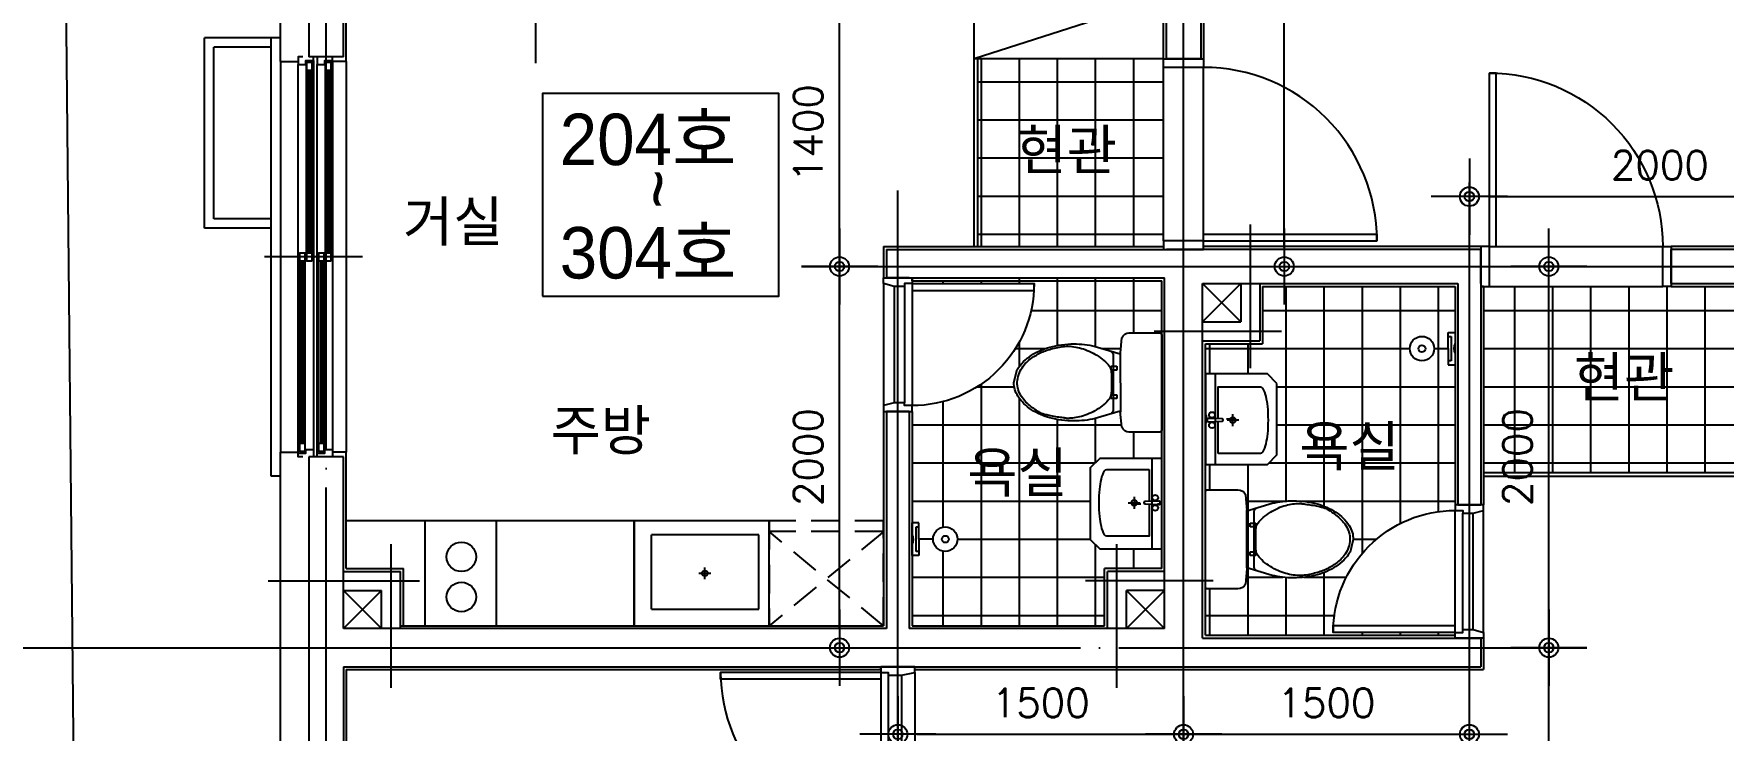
# Model space of a CAD drawing. Header units: millimetres. Extents: x 5537433 to 5830173, y -900794 to -778623.
# Drawn here: x 5585545 to 5594413, y -820387 to -816733 of the extents above; entities that cross this region are included whole.
import ezdxf

# ---------------------------------------------------------------- set-up
doc = ezdxf.new("R2010")
doc.units = ezdxf.units.MM
doc.header["$LTSCALE"] = 100
doc.linetypes.add('CEN', pattern=[62, 60, -1, 0, -1])
doc.linetypes.add('HID', pattern=[2.3, 1.5, -0.8])
doc.layers.get('0').update_dxf_attribs({"linetype": 'CONTINUOUS'})
doc.layers.get('DEFPOINTS').update_dxf_attribs({"linetype": 'CONTINUOUS'})
for name, color, linetype in [('181', 181, 'CONTINUOUS'), ('60', 60, 'CONTINUOUS'), ('9', 9, 'CONTINUOUS'), ('CEN', 1, 'CEN'), ('COL', 2, 'CONTINUOUS'), ('DIM', 7, 'CONTINUOUS'), ('ETC', 6, 'CONTINUOUS'), ('FIN', 9, 'CONTINUOUS'), ('FUR', 181, 'CONTINUOUS'), ('HAT', 8, 'CONTINUOUS'), ('WID', 4, 'CONTINUOUS')]:
    doc.layers.add(name, color=color, linetype=linetype)
doc.styles.add('2', font='')
doc.styles.add('GHS', font='ROMANS.shx', dxfattribs={"bigfont": 'GHS.shx'})
doc.styles.get('2').set_extended_font_data('HYtbrB')
doc.dimstyles.get("Standard").update_dxf_attribs({"dimtxt": 0.18, "dimasz": 0.18, "dimexe": 0.18, "dimexo": 0.0625, "dimgap": 0.09, "dimtad": 0, "dimtih": 1, "dimtoh": 1, "dimdec": 4, "dimzin": 0, "dimdsep": 46, "dimtxsty": 'STANDARD', "dimcen": 0.09, "dimadec": 0, "dimazin": 0, "dimtfac": 1, "dimtdec": 4, "dimtofl": 0, "dimtmove": 0, "dimatfit": 3, "dimfxl": 1, "dimtolj": 1, "dimtzin": 0, "dimarcsym": 0})
pattern_1 = [(0, (-69881.65, -4384.8), (0, 200), []), (90, (-69881.65, -4384.8), (-200, 1e-14), [])]

# ---------------------------------------------------------------- blocks, each defined once
blk = doc.blocks.new('to-la-001-D-P')
at = {"color": 0}
for p, q in [((475, -50), (0, -50)), ((57.7, -288.2), (57.7, -65.8)), ((57.7, -65.8), (225.3, -65.8)), ((201.7, -144.1), (263.7, -144.1)), ((232.1, -175.3), (232.1, -113.2))]:
    blk.add_line(p, q, dxfattribs=at)
blk.add_lwpolyline([(425, -375), (475, -325), (475, 0), (0, 0), (0, -325), (50, -375)], close=True, dxfattribs=at)
for points in [[(240.5, -65.8), (407.7, -65.8), (407.7, -288.2, -0.272815), (401, -299.5, -0.070145), (356.4, -316.6, -0.03268), (304.8, -324.9, -0.023671), (232.7, -328.3, -0.023671), (160.6, -324.9, -0.03268), (108.9, -316.6, -0.070145), (64.3, -299.5, -0.272815), (57.7, -288.2, -0.272815)], [(224, -17.1), (226.7, -86.7, 1), (239, -86.7), (241.7, -17.1)]]:
    blk.add_lwpolyline(points, format="xyb", dxfattribs=at)
for centre, radius in [((206, -34.2), 15.3), ((259.7, -34.2), 15.3), ((232.7, -144.2), 15)]:
    blk.add_circle(centre, radius, dxfattribs=at)
for centre, start, end in [((233.2, -16.8), 90, 181.90915), ((232.6, -16.8), 358.09085, 90)]:
    blk.add_arc(centre, 9.19, start, end, dxfattribs=at)
blk = doc.blocks.new('to-cl-007-D-P')
at = {"color": 0}
for p, q in [((-150.2, -217.4), (155.2, -216.9)), ((-150, -255), (150, -255)), ((-85, -235), (-65, -235)), ((-85, -265), (-85, -235)), ((-65, -265), (-85, -265)), ((-65, -235), (-65, -265)), ((65, -265), (65, -235)), ((65, -235), (85, -235)), ((85, -265), (65, -265)), ((85, -235), (85, -265))]:
    blk.add_line(p, q, dxfattribs=at)
blk.add_lwpolyline([(150.2, -217.4), (189.2, -349.6, -0.05768), (202.1, -461, -0.065122), (185.7, -586.5, -0.077906), (142.9, -683.5, -0.107177), (72.1, -754.4, -0.144137), (0, -775.6), (-67.5, -759, -0.107177), (-142.9, -683.5, -0.077906), (-185.7, -586.5, -0.065122), (-202.1, -461, -0.057645), (-189.2, -349.7), (-150.2, -217.4), (-155.2, -216.9), (-235, -210, -0.286796), (-260, -170), (-260, -10, -0.414214), (-250, 0), (250, 0, -0.414214), (260, -10), (260, -170, -0.286796), (235, -210), (150.2, -217.4)], format="xyb", dxfattribs=at)
blk.add_lwpolyline([(86.9, -276.3), (93.7, -281.6), (100.8, -288), (108, -295.2), (115.2, -303.2), (122.3, -311.9), (129.3, -321.1), (136, -330.7), (142.4, -340.5), (148.4, -350.4), (153.9, -360.4), (159, -370.5), (163.7, -380.6), (168, -390.7), (171.8, -400.9), (175.1, -411), (178, -421.1), (180.5, -431.1), (182.5, -440.9), (184.2, -450.4), (185.6, -459.3), (186.6, -467.6), (187.4, -475.1), (187.9, -481.6), (188.3, -487), (188.5, -491.2), (188.5, -494.5), (188.5, -497.2), (188.3, -499.5), (187.9, -501.8), (187.5, -504.4), (186.9, -507.7), (186.3, -511.9), (185.5, -517.3), (184.6, -523.8), (183.7, -531.1), (182.6, -539.1), (181.4, -547.5), (180.1, -556.2), (178.8, -564.9), (177.3, -573.5), (175.7, -581.7), (174, -589.5), (172.4, -596.8), (170.7, -603.5), (169.1, -609.6), (167.6, -615.1), (166.3, -619.8), (165.2, -623.7), (164.3, -626.8), (163.5, -629.2), (162.8, -631.2), (162.1, -632.9), (161.2, -634.5), (160.2, -636.4), (158.8, -638.6), (157.1, -641.4), (154.9, -644.9), (152.2, -649.2), (149.1, -654), (145.5, -659.4), (141.5, -665.3), (137.1, -671.5), (132.3, -678.1), (127.1, -684.8), (121.6, -691.7), (115.6, -698.6), (109.3, -705.5), (102.7, -712.3), (95.7, -718.9), (88.3, -725.2), (80.6, -731.2), (72.6, -736.7), (64.2, -741.7), (55.5, -746.1), (46.6, -749.9), (37.4, -753.1), (28, -755.6), (18.3, -757.3), (8.5, -758.2), (-1.4, -758.3), (-11.5, -757.5), (-21.5, -755.9), (-31.6, -753.6), (-41.4, -750.6), (-51.1, -747), (-60.4, -742.8), (-69.2, -738.1), (-77.6, -733), (-85.3, -727.6), (-92.5, -721.9), (-99.2, -715.9), (-105.4, -709.7), (-111.2, -703.3), (-116.7, -696.8), (-121.8, -690.3), (-126.7, -683.8), (-131.4, -677.2), (-135.8, -670.7), (-140, -664.2), (-144, -657.7), (-147.9, -651.1), (-151.5, -644.5), (-154.9, -637.8), (-158.1, -631), (-161.1, -624.1), (-163.9, -617), (-166.6, -609.9), (-169.1, -602.6), (-171.5, -595.1), (-173.8, -587.4), (-176, -579.5), (-178.2, -571.5), (-180.3, -563.2), (-182.3, -554.6), (-184.2, -545.9), (-185.9, -537), (-187.3, -528), (-188.5, -518.8), (-189.4, -509.4), (-189.8, -499.9), (-189.9, -490.4), (-189.6, -480.7), (-188.8, -470.9), (-187.6, -461.1), (-186, -451.2), (-184.1, -441.2), (-181.7, -431.1), (-178.9, -421.1), (-175.8, -410.9), (-172.3, -400.8), (-168.3, -390.6), (-164, -380.5), (-159.3, -370.4), (-154.1, -360.3), (-148.6, -350.4), (-142.6, -340.4), (-136.2, -330.7), (-129.5, -321.1), (-122.5, -311.9), (-115.4, -303.2), (-108.2, -295.2), (-101, -288), (-93.9, -281.6), (-87, -276.3), (-80.3, -272.1), (-73.8, -269), (-67.3, -266.8), (-60.9, -265.3), (-54.3, -264.4), (-47.6, -263.9), (-40.5, -263.7), (-33.1, -263.7), (-25.2, -263.7), (-16.9, -263.7), (-8.4, -263.7), (0.2, -263.7), (8.8, -263.7), (17.3, -263.7), (25.5, -263.7), (33.4, -263.7), (40.8, -263.7), (47.8, -263.9), (54.5, -264.4), (61, -265.3), (67.4, -266.8), (73.8, -269), (80.2, -272.1)], close=True, dxfattribs=at)
blk.add_lwpolyline([(155.2, -216.9), (150.2, -217.4)], dxfattribs=at)
for centre, start, end in [((-148.2, -266.8), 98.70374, 171.29626), ((148.2, -266.8), 8.70374, 81.29626)]:
    blk.add_arc(centre, 11.9, start, end, dxfattribs=at)
blk = doc.blocks.new('Z_DOT')
at = {"layer": 'DIM', "color": 7}
for p, q in [((0, -2), (0, 2)), ((-2, 0), (2, 0))]:
    blk.add_line(p, q, dxfattribs=at)
for radius in [0.5, 0.25]:
    blk.add_circle((0, 0), radius, dxfattribs=at)
blk = doc.blocks.new('*D249')
at = {"layer": 'DEFPOINTS', "color": 0, "linetype": 'Continuous', "transparency": 16777216}
for p in [(5593080, -817587.3), (5595080, -817587.3), (5595080, -817587.3)]:
    blk.add_point(p, dxfattribs=at)
at = {"layer": 'DIM', "color": 0, "linetype": 'Continuous', "lineweight": -2, "transparency": 16777216}
blk.add_line((5593180, -817587.3), (5594980, -817587.3), dxfattribs=at)
at = {"layer": 'DIM', "color": 0, "linetype": 'Continuous', "lineweight": -2, "transparency": 16777216, "xscale": 100, "yscale": 100, "zscale": 100, "rotation": 180}
blk.add_blockref('Z_DOT', (5593080, -817587.3), dxfattribs=at)
at = {"layer": 'DIM', "color": 0, "linetype": 'Continuous', "lineweight": -2, "transparency": 16777216, "xscale": 100, "yscale": 100, "zscale": 100}
blk.add_blockref('Z_DOT', (5595080, -817587.3), dxfattribs=at)
at = {"layer": 'DIM', "color": 60, "linetype": 'Continuous', "transparency": 16777216, "insert": (5594080, -817422.3), "char_height": 150, "attachment_point": 5, "style": 'GHS'}
blk.add_mtext('\\A1;2000', dxfattribs=at)
blk = doc.blocks.new('*D258')
at = {"layer": 'DEFPOINTS', "color": 0, "linetype": 'Continuous', "transparency": 16777216}
for p in [(5593497.3, -819954.1), (5593497.3, -819954.1), (5593497.3, -822054.1)]:
    blk.add_point(p, dxfattribs=at)
at = {"layer": 'DIM', "color": 0, "linetype": 'Continuous', "lineweight": -2, "transparency": 16777216}
blk.add_line((5593497.3, -821954.1), (5593497.3, -820054.1), dxfattribs=at)
at = {"layer": 'DIM', "color": 0, "linetype": 'Continuous', "lineweight": -2, "transparency": 16777216, "xscale": 100, "yscale": 100, "zscale": 100}
for p, rotation in [((5593497.3, -819954.1), 90), ((5593497.3, -822054.1), 270)]:
    blk.add_blockref('Z_DOT', p, dxfattribs=dict(at, rotation=rotation))
at = {"layer": 'DIM', "color": 60, "linetype": 'Continuous', "transparency": 16777216, "insert": (5593332.3, -821004.1), "char_height": 150, "attachment_point": 5, "rotation": 90, "style": 'GHS'}
blk.add_mtext('\\A1;2100', dxfattribs=at)
blk = doc.blocks.new('*D259')
at = {"layer": 'DEFPOINTS', "color": 0, "linetype": 'Continuous', "transparency": 16777216}
for p in [(5593497.3, -817954.1), (5593497.3, -817954.1), (5593497.3, -819954.1)]:
    blk.add_point(p, dxfattribs=at)
at = {"layer": 'DIM', "color": 0, "linetype": 'Continuous', "lineweight": -2, "transparency": 16777216}
blk.add_line((5593497.3, -819854.1), (5593497.3, -818054.1), dxfattribs=at)
at = {"layer": 'DIM', "color": 0, "linetype": 'Continuous', "lineweight": -2, "transparency": 16777216, "xscale": 100, "yscale": 100, "zscale": 100}
for p, rotation in [((5593497.3, -817954.1), 90), ((5593497.3, -819954.1), 270)]:
    blk.add_blockref('Z_DOT', p, dxfattribs=dict(at, rotation=rotation))
at = {"layer": 'DIM', "color": 60, "linetype": 'Continuous', "transparency": 16777216, "insert": (5593332.3, -818954.1), "char_height": 150, "attachment_point": 5, "rotation": 90, "style": 'GHS'}
blk.add_mtext('\\A1;2000', dxfattribs=at)
blk = doc.blocks.new('*D262')
at = {"layer": 'DEFPOINTS', "color": 0, "linetype": 'Continuous', "transparency": 16777216}
for p in [(5590080, -820408.8), (5591580, -820408.8), (5591580, -820408.8)]:
    blk.add_point(p, dxfattribs=at)
at = {"layer": 'DIM', "color": 0, "linetype": 'Continuous', "lineweight": -2, "transparency": 16777216}
blk.add_line((5590180, -820408.8), (5591480, -820408.8), dxfattribs=at)
at = {"layer": 'DIM', "color": 0, "linetype": 'Continuous', "lineweight": -2, "transparency": 16777216, "xscale": 100, "yscale": 100, "zscale": 100, "rotation": 180}
blk.add_blockref('Z_DOT', (5590080, -820408.8), dxfattribs=at)
at = {"layer": 'DIM', "color": 0, "linetype": 'Continuous', "lineweight": -2, "transparency": 16777216, "xscale": 100, "yscale": 100, "zscale": 100}
blk.add_blockref('Z_DOT', (5591580, -820408.8), dxfattribs=at)
at = {"layer": 'DIM', "color": 60, "linetype": 'Continuous', "transparency": 16777216, "insert": (5590830, -820243.8), "char_height": 150, "attachment_point": 5, "style": 'GHS'}
blk.add_mtext('\\A1;1500', dxfattribs=at)
blk = doc.blocks.new('*D263')
at = {"layer": 'DEFPOINTS', "color": 0, "linetype": 'Continuous', "transparency": 16777216}
for p in [(5591580, -820408.8), (5593080, -820408.8), (5593080, -820408.8)]:
    blk.add_point(p, dxfattribs=at)
at = {"layer": 'DIM', "color": 0, "linetype": 'Continuous', "lineweight": -2, "transparency": 16777216}
blk.add_line((5591680, -820408.8), (5592980, -820408.8), dxfattribs=at)
at = {"layer": 'DIM', "color": 0, "linetype": 'Continuous', "lineweight": -2, "transparency": 16777216, "xscale": 100, "yscale": 100, "zscale": 100, "rotation": 180}
blk.add_blockref('Z_DOT', (5591580, -820408.8), dxfattribs=at)
at = {"layer": 'DIM', "color": 0, "linetype": 'Continuous', "lineweight": -2, "transparency": 16777216, "xscale": 100, "yscale": 100, "zscale": 100}
blk.add_blockref('Z_DOT', (5593080, -820408.8), dxfattribs=at)
at = {"layer": 'DIM', "color": 60, "linetype": 'Continuous', "transparency": 16777216, "insert": (5592330, -820243.8), "char_height": 150, "attachment_point": 5, "style": 'GHS'}
blk.add_mtext('\\A1;1500', dxfattribs=at)
blk = doc.blocks.new('*D264')
at = {"layer": 'DEFPOINTS', "color": 0, "linetype": 'Continuous', "transparency": 16777216}
for p in [(5589774.2, -817954.1), (5589774.2, -817954.1), (5589774.2, -819954.1)]:
    blk.add_point(p, dxfattribs=at)
at = {"layer": 'DIM', "color": 0, "linetype": 'Continuous', "lineweight": -2, "transparency": 16777216}
blk.add_line((5589774.2, -819854.1), (5589774.2, -818054.1), dxfattribs=at)
at = {"layer": 'DIM', "color": 0, "linetype": 'Continuous', "lineweight": -2, "transparency": 16777216, "xscale": 100, "yscale": 100, "zscale": 100}
for p, rotation in [((5589774.2, -817954.1), 90), ((5589774.2, -819954.1), 270)]:
    blk.add_blockref('Z_DOT', p, dxfattribs=dict(at, rotation=rotation))
at = {"layer": 'DIM', "color": 60, "linetype": 'Continuous', "transparency": 16777216, "insert": (5589609.2, -818954.1), "char_height": 150, "attachment_point": 5, "rotation": 90, "style": 'GHS'}
blk.add_mtext('\\A1;2000', dxfattribs=at)
blk = doc.blocks.new('*D265')
at = {"layer": 'DEFPOINTS', "color": 0, "linetype": 'Continuous', "transparency": 16777216}
for p in [(5589774.2, -816554.1), (5589774.2, -816554.1), (5589774.2, -817954.1)]:
    blk.add_point(p, dxfattribs=at)
at = {"layer": 'DIM', "color": 0, "linetype": 'Continuous', "lineweight": -2, "transparency": 16777216}
blk.add_line((5589774.2, -817854.1), (5589774.2, -816654.1), dxfattribs=at)
at = {"layer": 'DIM', "color": 0, "linetype": 'Continuous', "lineweight": -2, "transparency": 16777216, "xscale": 100, "yscale": 100, "zscale": 100}
for p, rotation in [((5589774.2, -816554.1), 90), ((5589774.2, -817954.1), 270)]:
    blk.add_blockref('Z_DOT', p, dxfattribs=dict(at, rotation=rotation))
at = {"layer": 'DIM', "color": 60, "linetype": 'Continuous', "transparency": 16777216, "insert": (5589609.2, -817254.1), "char_height": 150, "attachment_point": 5, "rotation": 90, "style": 'GHS'}
blk.add_mtext('\\A1;1400', dxfattribs=at)
blk = doc.blocks.new('*D291')
at = {"layer": 'DEFPOINTS', "color": 0, "linetype": 'Continuous', "transparency": 16777216}
for p in [(5592108.6, -813554.1), (5592108.6, -813554.1), (5592108.6, -817954.1)]:
    blk.add_point(p, dxfattribs=at)
at = {"layer": 'DIM', "color": 0, "linetype": 'Continuous', "lineweight": -2, "transparency": 16777216}
blk.add_line((5592108.6, -817854.1), (5592108.6, -813654.1), dxfattribs=at)
at = {"layer": 'DIM', "color": 0, "linetype": 'Continuous', "lineweight": -2, "transparency": 16777216, "xscale": 100, "yscale": 100, "zscale": 100}
for p, rotation in [((5592108.6, -813554.1), 90), ((5592108.6, -817954.1), 270)]:
    blk.add_blockref('Z_DOT', p, dxfattribs=dict(at, rotation=rotation))
at = {"layer": 'DIM', "color": 60, "linetype": 'Continuous', "transparency": 16777216, "insert": (5591943.6, -815754.1), "char_height": 150, "attachment_point": 5, "rotation": 90, "style": 'GHS'}
blk.add_mtext('\\A1;4400', dxfattribs=at)

msp = doc.modelspace()

# ---------------------------------------------------------------- hatches: boundary and pattern name
at = {"layer": 'HAT'}
h = msp.add_hatch(dxfattribs=at)
h.set_pattern_fill('U,N', color=256, scale=200, style=0, double=1, pattern_type=0)
h.set_pattern_definition(pattern_1)
h.paths.add_polyline_path([(5590500, -816864.1), (5591475, -816864.1), (5591475, -817849.1), (5590500, -817849.1)])
h = msp.add_hatch(dxfattribs=at)
h.set_pattern_fill('U,N', color=256, scale=200, style=0, double=1, pattern_type=0)
h.set_pattern_definition(pattern_1)
h.paths.add_polyline_path([(5593155, -818059.1), (5594645, -818059.1), (5594645, -819034.1), (5593155, -819034.1)])

# ---------------------------------------------------------------- linework, layer by layer
msp.add_line((5585792.7, -824454.1), (5585679.3, -812833.4))
msp.add_lwpolyline([(5588215.4, -818109.3), (5589454.9, -818109.3), (5589454.9, -817047), (5588215.4, -817047)], close=True)
at = {"layer": '181'}
for p, q in [((5590480, -817849.1), (5590480, -816544.1)), ((5591475, -816544.1), (5590480, -816864.1)), ((5591475, -816864.1), (5590480, -816864.1)), ((5590500, -817849.1), (5590500, -816864.1)), ((5592969.6, -818384.8), (5592969.6, -818299.5)), ((5592969.6, -818299.5), (5593005, -818299.5)), ((5592969.6, -818320.8), (5592983.7, -818320.8)), ((5592983.7, -818320.8), (5592983.7, -818448.8)), ((5593005, -818299.5), (5593005, -818470.1)), ((5592895, -818384.8), (5592969.6, -818384.8)), ((5592969.6, -818384.8), (5592969.6, -818470.1)), ((5592983.7, -818448.8), (5592969.6, -818448.8)), ((5592969.6, -818470.1), (5593005, -818470.1)), ((5591695, -818670), (5591695, -818840.6)), ((5591850.8, -818755.3), (5591805.1, -818755.3)), ((5593155, -819034.1), (5594645, -819034.1)), ((5593155, -819054.1), (5594965, -819054.1)), ((5591309.3, -819198.7), (5591355, -819198.7)), ((5591443.7, -819198.7), (5591458.4, -819198.7)), ((5587485, -819289.1), (5587185, -819289.1)), ((5587971.4, -819289.1), (5587971.4, -819839.1)), ((5588696.8, -819289.1), (5588696.8, -819839.1)), ((5590190.5, -819299.5), (5590155, -819299.5)), ((5590155, -819470.1), (5590155, -819299.5)), ((5590190.5, -819384.8), (5590190.5, -819299.5)), ((5590176.4, -819448.8), (5590176.4, -819320.8)), ((5590176.4, -819320.8), (5590190.5, -819320.8)), ((5590265.1, -819384.8), (5590190.5, -819384.8)), ((5590190.5, -819384.8), (5590190.5, -819470.1)), ((5590190.5, -819470.1), (5590155, -819470.1)), ((5590190.5, -819448.8), (5590176.4, -819448.8))]:
    msp.add_line(p, q, dxfattribs=at)
at = {"layer": '181', "color": 181}
for p, q in [((5587185, -819539.1), (5587185, -819289.1)), ((5587505, -819289.1), (5587485, -819289.1)), ((5589404, -819289.1), (5587490, -819289.1)), ((5588105, -819289.1), (5587505, -819289.1)), ((5587598.6, -819839.1), (5587598.6, -819289.1)), ((5588696.8, -819839.1), (5588696.8, -819289.1)), ((5588696.8, -819289.1), (5588696.8, -819839.1)), ((5589404, -819839.1), (5589404, -819289.1)), ((5588787.5, -819752.3), (5588787.5, -819362.3)), ((5589350.7, -819362.3), (5588787.5, -819362.3)), ((5589350.7, -819752.3), (5589350.7, -819362.3)), ((5589098.3, -819564.6), (5589036.3, -819564.6)), ((5589067.2, -819595), (5589067.2, -819533)), ((5587474.3, -819839.1), (5589404, -819839.1)), ((5587485, -819839.1), (5587489.3, -819839.1)), ((5588787.5, -819752.3), (5589350.7, -819752.3))]:
    msp.add_line(p, q, dxfattribs=at)
at = {"layer": '181', "color": 181, "linetype": 'HID'}
for p, q in [((5589404, -819289.1), (5589404, -819839.1)), ((5590005, -819289.1), (5589404, -819289.1)), ((5590005, -819839.1), (5590005, -819289.1)), ((5590005, -819839.1), (5589404, -819345.3)), ((5590005, -819345.3), (5589404, -819345.3)), ((5590006, -819345.3), (5589405, -819839.1)), ((5589404, -819839.1), (5590005, -819839.1))]:
    msp.add_line(p, q, dxfattribs=at)
at = {"layer": '181'}
for centre, radius in [((5592831.1, -818384.8), 63.9), ((5592831.1, -818384.8), 18.2), ((5590329, -819384.8), 63.9), ((5590329, -819384.8), 18.2), ((5587789, -819477.2), 77.3), ((5587789, -819688.2), 77.3)]:
    msp.add_circle(centre, radius, dxfattribs=at)
at = {"layer": '181', "color": 181}
msp.add_circle((5589067.3, -819564), 15, dxfattribs=at)
at = {"layer": '181'}
for centre, start, end in [((5593058.6, -818383.7), 152.73618, 207.26382), ((5591641.5, -818754.3), 332.73618, 27.26382), ((5590101.5, -819385.8), 332.73618, 27.26382)]:
    msp.add_arc(centre, 60.2, start, end, dxfattribs=at)
at = {"layer": '9'}
for p, q in [((5591680, -818044.1), (5591880, -818244.1)), ((5591680, -818244.1), (5591880, -818044.1)), ((5587170, -819854.1), (5587370, -819654.1)), ((5587170, -819654.1), (5587370, -819854.1)), ((5591480, -819854.1), (5591280, -819654.1)), ((5591480, -819654.1), (5591280, -819854.1))]:
    msp.add_line(p, q, dxfattribs=at)
at = {"layer": 'CEN'}
for p, q in [((5587080, -825114.1), (5587080, -809327.4)), ((5588180, -816887.2), (5588180, -809327.4)), ((5591580, -820252.9), (5591580, -809327.4)), ((5593080, -820252.9), (5593080, -817512.9)), ((5590080, -820257.5), (5590080, -817554.5)), ((5591930, -817733.2), (5591930, -818487.2)), ((5589704, -817954.1), (5595405.1, -817954.1)), ((5591425, -818294.1), (5592094.6, -818294.1)), ((5587420, -820165), (5587420, -819411)), ((5591230, -820165), (5591230, -819411)), ((5586774.9, -819604.1), (5587569.6, -819604.1)), ((5591736, -819604.1), (5591065.5, -819604.1)), ((5590080, -825114.1), (5590080, -819676.1)), ((5585039.2, -819954.1), (5593385.1, -819954.1))]:
    msp.add_line(p, q, dxfattribs=at)
at = {"layer": 'COL'}
for p, q in [((5591490, -816864.1), (5591490, -813644.1)), ((5591670, -813644.1), (5591670, -816864.1)), ((5586990, -816853.6), (5586990, -816254.1)), ((5587170, -816853.6), (5587170, -816629.1)), ((5587170, -816853.6), (5586990, -816853.6)), ((5591670, -816864.1), (5591490, -816864.1)), ((5590020, -817864.1), (5591490, -817864.1)), ((5590020, -817864.1), (5590020, -818014.1)), ((5591490, -817864.1), (5591490, -817864.1)), ((5591670, -817864.1), (5591490, -817864.1)), ((5591670, -817864.1), (5591670, -817864.1)), ((5593140, -817864.1), (5591670, -817864.1)), ((5593140, -818044.1), (5593140, -817864.1)), ((5595180, -817864.1), (5594140, -817864.1)), ((5594140, -818044.1), (5594140, -817864.1)), ((5590140, -818014.1), (5590020, -818014.1)), ((5590140, -818014.1), (5591480, -818014.1)), ((5590140, -818014.1), (5590140, -818014.1)), ((5591480, -819854.1), (5591480, -818014.1)), ((5591680, -819904.1), (5591680, -818044.1)), ((5591680, -818044.1), (5593020, -818044.1)), ((5591880, -818044.1), (5591880, -818244.1)), ((5591980, -818044.1), (5591980, -818344.1)), ((5593020, -818044.1), (5593020, -819204.1)), ((5593140, -818044.1), (5593140, -818044.1)), ((5593140, -818044.1), (5593140, -819204.1)), ((5594140, -818044.1), (5594980, -818044.1)), ((5591680, -818244.1), (5591880, -818244.1)), ((5591680, -818344.1), (5591980, -818344.1)), ((5590020, -818714.1), (5590020, -819854.1)), ((5590140, -818714.1), (5590020, -818714.1)), ((5590140, -818714.1), (5590140, -819854.1)), ((5586990, -820666.6), (5586990, -818953.6)), ((5587170, -818953.6), (5586990, -818953.6)), ((5587170, -819854.1), (5587170, -818953.6)), ((5593020, -819204.1), (5593140, -819204.1)), ((5587170, -819554.1), (5587470, -819554.1)), ((5587470, -819854.1), (5587470, -819554.1)), ((5591480, -819554.1), (5591180, -819554.1)), ((5591180, -819854.1), (5591180, -819554.1)), ((5587170, -819654.1), (5587370, -819654.1)), ((5587370, -819854.1), (5587370, -819654.1)), ((5591280, -819854.1), (5591280, -819654.1)), ((5591480, -819654.1), (5591280, -819654.1)), ((5590020, -819854.1), (5587170, -819854.1)), ((5591480, -819854.1), (5590140, -819854.1)), ((5591680, -819904.1), (5593020, -819904.1)), ((5593020, -819904.1), (5593020, -819904.1)), ((5593020, -819904.1), (5593140, -819904.1)), ((5593140, -819904.1), (5593140, -820054.1)), ((5587170, -820054.1), (5590005, -820054.1)), ((5587170, -820054.1), (5587170, -820666.6)), ((5590005, -820054.1), (5590005, -820054.1)), ((5590005, -820054.1), (5590155, -820054.1)), ((5590155, -820054.1), (5593140, -820054.1)), ((5590155, -820054.1), (5590155, -820054.1))]:
    msp.add_line(p, q, dxfattribs=at)
at = {"layer": 'ETC'}
for p, q in [((5586440, -817753.6), (5586440, -816753.6)), ((5586790, -816753.6), (5586440, -816753.6)), ((5586490, -817703.6), (5586490, -816803.6)), ((5586790, -816803.6), (5586490, -816803.6)), ((5586840, -816753.6), (5586790, -816753.6)), ((5586790, -819053.6), (5586790, -816753.6)), ((5586790, -817703.6), (5586490, -817703.6)), ((5586790, -817753.6), (5586440, -817753.6)), ((5586840, -819053.6), (5586790, -819053.6))]:
    msp.add_line(p, q, dxfattribs=at)
at = {"layer": 'FIN'}
for p, q in [((5591475, -816864.1), (5591475, -813659.1)), ((5591685, -813659.1), (5591685, -816864.1)), ((5586840, -816878.6), (5586840, -816229.1)), ((5587185, -816878.6), (5587185, -816644.1)), ((5586840, -816878.6), (5586932.5, -816878.6)), ((5587185, -816878.6), (5587112.5, -816878.6)), ((5590005, -817849.1), (5591475, -817849.1)), ((5590005, -817849.1), (5590005, -818014.1)), ((5591475, -817849.1), (5591475, -817864.1)), ((5591685, -817864.1), (5591685, -817849.1)), ((5593140, -817849.1), (5591685, -817849.1)), ((5595195, -817849.1), (5594140, -817849.1)), ((5590155, -818029.1), (5590155, -818014.1)), ((5590155, -818029.1), (5591465, -818029.1)), ((5591465, -819539.1), (5591465, -818029.1)), ((5591995, -818059.1), (5593005, -818059.1)), ((5591995, -818059.1), (5591995, -818359.1)), ((5593005, -818059.1), (5593005, -819204.1)), ((5593155, -818059.1), (5593140, -818059.1)), ((5593155, -818059.1), (5593155, -819204.1)), ((5594140, -818059.1), (5594965, -818059.1)), ((5591695, -818359.1), (5591995, -818359.1)), ((5591695, -819889.1), (5591695, -818359.1)), ((5590005, -818714.1), (5590005, -819839.1)), ((5590155, -818714.1), (5590155, -819839.1)), ((5586840, -818928.6), (5586932.5, -818928.6)), ((5586840, -820691.6), (5586840, -818928.6)), ((5587185, -818928.6), (5587112.5, -818928.6)), ((5587185, -819539.1), (5587185, -818928.6)), ((5587185, -819539.1), (5587485, -819539.1)), ((5587485, -819839.1), (5587485, -819539.1)), ((5591465, -819539.1), (5591165, -819539.1)), ((5591165, -819839.1), (5591165, -819539.1)), ((5587470, -819839.1), (5590005, -819839.1)), ((5590155, -819839.1), (5591165, -819839.1)), ((5591695, -819889.1), (5593005, -819889.1)), ((5593005, -819904.1), (5593005, -819889.1)), ((5593155, -819904.1), (5593155, -820069.1)), ((5587185, -820069.1), (5589990, -820069.1)), ((5587185, -820069.1), (5587185, -820691.6)), ((5589990, -820069.1), (5589990, -820054.1)), ((5590170, -820069.1), (5590170, -820054.1)), ((5590170, -820069.1), (5593155, -820069.1))]:
    msp.add_line(p, q, dxfattribs=at)
at = {"layer": 'HAT'}
for p, q in [((5590318.4, -818044.1), (5590318.4, -818029.1)), ((5590518.4, -818044.1), (5590518.4, -818029.1)), ((5590718.4, -818044.1), (5590718.4, -818014.1)), ((5590918.4, -818368), (5590918.4, -818014.1)), ((5591118.4, -818374.2), (5591118.4, -818014.1)), ((5591318.4, -818302.5), (5591318.4, -818014.1)), ((5592118.4, -819185.1), (5592118.4, -818059.1)), ((5592318.4, -819212.1), (5592318.4, -818059.1)), ((5592518.4, -819458.5), (5592518.4, -818059.1)), ((5592718.4, -819301.9), (5592718.4, -818059.1)), ((5592918.4, -819240), (5592918.4, -818059.1)), ((5590779.4, -818184.8), (5591465, -818184.8)), ((5591995, -818184.8), (5593005, -818184.8)), ((5590696.8, -818384.8), (5590852.7, -818384.8)), ((5590718.4, -818477.6), (5590718.4, -818347.8)), ((5591154.4, -818384.8), (5591250.1, -818384.8)), ((5591695, -818384.8), (5592767.2, -818384.8)), ((5591718.4, -818517.8), (5591718.4, -818359.1)), ((5591918.4, -818517.8), (5591918.4, -818359.1)), ((5590497.4, -818584.8), (5590691.3, -818584.8)), ((5590518.4, -819839.1), (5590518.4, -818571)), ((5592070, -818584.8), (5593005, -818584.8)), ((5590318.4, -819321.8), (5590318.4, -818662.9)), ((5590718.4, -819839.1), (5590718.4, -818645.9)), ((5590918.4, -819839.1), (5590918.4, -818757.1)), ((5591118.4, -818982.9), (5591118.4, -818750.9)), ((5590155, -818784.8), (5591253.9, -818784.8)), ((5591318.4, -818961.2), (5591318.4, -818822.5)), ((5592070, -818784.8), (5593005, -818784.8)), ((5590155, -818984.8), (5591116.5, -818984.8)), ((5591718.4, -819125.7), (5591718.4, -818992.8)), ((5591918.4, -819889.1), (5591918.4, -818992.8)), ((5592028.1, -818984.8), (5593005, -818984.8)), ((5590155, -819184.8), (5591090, -819184.8)), ((5591908, -819184.8), (5592122.1, -819184.8)), ((5592190, -819184.8), (5593005, -819184.8)), ((5590392.9, -819384.8), (5591090, -819384.8)), ((5592470.6, -819384.8), (5592592.5, -819384.8)), ((5590318.4, -819839.1), (5590318.4, -819447.8)), ((5591118.4, -819839.1), (5591118.4, -819414.5)), ((5591318.4, -819539.1), (5591318.4, -819436.2)), ((5592318.4, -819889.1), (5592318.4, -819559.4)), ((5590155, -819584.8), (5591165, -819584.8)), ((5591718.4, -819889.1), (5591718.4, -819645.7)), ((5591908.2, -819584.8), (5592101.5, -819584.8)), ((5592118.4, -819889.1), (5592118.4, -819586.4)), ((5592210.6, -819584.8), (5592434.1, -819584.8)), ((5590155, -819784.8), (5591165, -819784.8)), ((5591695, -819784.8), (5592376.3, -819784.8)), ((5592518.4, -819889.1), (5592518.4, -819874.1)), ((5592718.4, -819889.1), (5592718.4, -819874.1)), ((5592918.4, -819889.1), (5592918.4, -819874.1))]:
    msp.add_line(p, q, dxfattribs=at)
at = {"layer": 'WID'}
for p, q in [((5586840, -816878.6), (5586840, -818928.6)), ((5586932.5, -818933.6), (5586932.5, -816893.6)), ((5586975.5, -817883.6), (5586975.5, -816883.6)), ((5587012.5, -816873.6), (5587012.5, -818913.6)), ((5587032.5, -818933.6), (5587032.5, -816893.6)), ((5587075.5, -817883.6), (5587075.5, -816883.6)), ((5587112.5, -816873.6), (5587112.5, -818913.6)), ((5587185, -816878.6), (5587185, -818928.6)), ((5591475, -817819.1), (5591475, -816909.1)), ((5591685, -817819.1), (5591685, -816909.1)), ((5586986.5, -817883.6), (5586986.5, -816923.6)), ((5586994.5, -817883.6), (5586994.5, -816923.6)), ((5587005.5, -817883.6), (5587005.5, -816923.6)), ((5587086.5, -817883.6), (5587086.5, -816923.6)), ((5587094.5, -817883.6), (5587094.5, -816923.6)), ((5587105.5, -817883.6), (5587105.5, -816923.6)), ((5586939.5, -818883.6), (5586939.5, -817883.6)), ((5587039.5, -818883.6), (5587039.5, -817883.6)), ((5593185, -817849.1), (5594095, -817849.1)), ((5587270, -817903.6), (5586755, -817903.6)), ((5586950.5, -818883.6), (5586950.5, -817923.6)), ((5586958.5, -818883.6), (5586958.5, -817923.6)), ((5586969.5, -818883.6), (5586969.5, -817923.6)), ((5587050.5, -818883.6), (5587050.5, -817923.6)), ((5587058.5, -818883.6), (5587058.5, -817923.6)), ((5587069.5, -818883.6), (5587069.5, -817923.6)), ((5590005, -818044.1), (5590005, -818684.1)), ((5590060, -818059.1), (5590060, -818669.1)), ((5590115, -818059.1), (5590115, -818669.1)), ((5590155, -818044.1), (5590155, -818684.1)), ((5593185, -818059.1), (5594095, -818059.1)), ((5593005, -819874.1), (5593005, -819234.1)), ((5593045, -819859.1), (5593045, -819249.1)), ((5593100, -819859.1), (5593100, -819249.1)), ((5593155, -819874.1), (5593155, -819234.1)), ((5589990, -820084.1), (5589990, -820924.1)), ((5590030, -820099.1), (5590030, -820909.1)), ((5590100, -820099.1), (5590100, -820909.1)), ((5590170, -820084.1), (5590170, -820924.1))]:
    msp.add_line(p, q, dxfattribs=at)
for points in [[(5586957.5, -816853.6), (5586932.5, -816853.6), (5586932.5, -816893.6), (5586972.5, -816893.6), (5586972.5, -816873.6), (5587012.5, -816873.6), (5587012.5, -816853.6), (5586987.5, -816853.6)], [(5587057.5, -816853.6), (5587032.5, -816853.6), (5587032.5, -816893.6), (5587072.5, -816893.6), (5587072.5, -816873.6), (5587112.5, -816873.6), (5587112.5, -816853.6), (5587087.5, -816853.6)], [(5593185, -817849.1), (5593220, -817849.1), (5593220, -816939.1), (5593185, -816939.1)], [(5591685, -817819.1), (5591685, -817784.1), (5592595, -817784.1), (5592595, -817819.1)], [(5590155, -818044.1), (5590155, -818079.1), (5590795, -818079.1), (5590795, -818044.1)], [(5586957.5, -818953.6), (5586932.5, -818953.6), (5586932.5, -818933.6), (5586972.5, -818933.6), (5586972.5, -818913.6), (5587012.5, -818913.6), (5587012.5, -818953.6), (5586987.5, -818953.6)], [(5587057.5, -818953.6), (5587032.5, -818953.6), (5587032.5, -818933.6), (5587072.5, -818933.6), (5587072.5, -818913.6), (5587112.5, -818913.6), (5587112.5, -818953.6), (5587087.5, -818953.6)], [(5593005, -819874.1), (5593005, -819839.1), (5592365, -819839.1), (5592365, -819874.1)], [(5589990, -820084.1), (5589990, -820119.1), (5589150, -820119.1), (5589150, -820084.1)]]:
    msp.add_lwpolyline(points, dxfattribs=at)
for points in [[(5587005.5, -816923.6), (5587005.5, -816883.6), (5586975.5, -816883.6), (5586975.5, -816923.6)], [(5587105.5, -816923.6), (5587105.5, -816883.6), (5587075.5, -816883.6), (5587075.5, -816923.6)], [(5591685, -816864.1), (5591685, -816909.1), (5591475, -816909.1), (5591475, -816864.1)], [(5586969.5, -817923.6), (5586969.5, -817883.6), (5586939.5, -817883.6), (5586939.5, -817923.6)], [(5587005.5, -817923.6), (5587005.5, -817883.6), (5586975.5, -817883.6), (5586975.5, -817923.6)], [(5587069.5, -817923.6), (5587069.5, -817883.6), (5587039.5, -817883.6), (5587039.5, -817923.6)], [(5587105.5, -817923.6), (5587105.5, -817883.6), (5587075.5, -817883.6), (5587075.5, -817923.6)], [(5591685, -817864.1), (5591685, -817819.1), (5591475, -817819.1), (5591475, -817864.1)], [(5593140, -818059.1), (5593185, -818059.1), (5593185, -817849.1), (5593140, -817849.1)], [(5594140, -818059.1), (5594095, -818059.1), (5594095, -817849.1), (5594140, -817849.1)], [(5590155, -818014.1), (5590155, -818044.1), (5590115, -818044.1), (5590115, -818059.1), (5590060, -818059.1), (5590005, -818044.1), (5590005, -818014.1)], [(5590155, -818714.1), (5590155, -818684.1), (5590115, -818684.1), (5590115, -818669.1), (5590060, -818669.1), (5590005, -818684.1), (5590005, -818714.1)], [(5586969.5, -818923.6), (5586969.5, -818883.6), (5586939.5, -818883.6), (5586939.5, -818923.6)], [(5587069.5, -818923.6), (5587069.5, -818883.6), (5587039.5, -818883.6), (5587039.5, -818923.6)], [(5593005, -819204.1), (5593005, -819234.1), (5593045, -819234.1), (5593045, -819249.1), (5593100, -819249.1), (5593155, -819234.1), (5593155, -819204.1)], [(5593005, -819904.1), (5593005, -819874.1), (5593045, -819874.1), (5593045, -819859.1), (5593100, -819859.1), (5593155, -819874.1), (5593155, -819904.1)], [(5589990, -820054.1), (5589990, -820084.1), (5590030, -820084.1), (5590030, -820099.1), (5590100, -820099.1), (5590170, -820084.1), (5590170, -820054.1)]]:
    msp.add_lwpolyline(points, close=True, dxfattribs=at)
for points in [[(5591685, -817819.1), (5592595, -817819.1, 0.414214), (5591685, -816909.1, 0.414214)], [(5593185, -817849.1), (5593185, -816939.1, -0.414214), (5594095, -817849.1, -0.414214)], [(5590155, -818044.1), (5590795, -818044.1, -0.414214), (5590155, -818684.1, -0.414214)], [(5593005, -819874.1), (5592365, -819874.1, -0.414214), (5593005, -819234.1, -0.414214)], [(5589990, -820084.1), (5589150, -820084.1, 0.414214), (5589990, -820924.1, 0.414214)]]:
    msp.add_lwpolyline(points, format="xyb", dxfattribs=at)

# ---------------------------------------------------------------- block references
at = {"layer": 'FUR'}
for name, p, rotation in [('to-cl-007-D-P', (5591465, -818562.5), 270), ('to-la-001-D-P', (5591695, -818992.8), 90), ('to-la-001-D-P', (5591465, -818961.2), 270), ('to-cl-007-D-P', (5591695, -819385.7), 90)]:
    msp.add_blockref(name, p, dxfattribs=dict(at, rotation=rotation))

# ---------------------------------------------------------------- texts
at = {"layer": '60', "style": '2'}
for s, height, p in [('204호', 270, (5588305.4, -817422)), ('현관', 210, (5590703, -817447.2)), ('거실', 210, (5587482.6, -817822.3)), ('304호', 270, (5588305.4, -818017)), ('현관', 210, (5593628.2, -818639.4)), ('주방', 210, (5588257.5, -818917.8)), ('욕실', 210, (5592187.4, -819001)), ('욕실', 210, (5590444.4, -819139))]:
    msp.add_text(s, height=height, dxfattribs=at).set_placement(p)
msp.add_text('~', height=270, rotation=270, dxfattribs=at).set_placement((5588690, -817444))

# ---------------------------------------------------------------- dimensions: what is measured, and where the dimension line sits
at = {"layer": 'DIM', "linetype": 'Continuous'}
for p1, p2, picture, middle in [((5592108.6, -817954.1), (5592108.6, -813554.1), '*D291', (5591943.6, -815754.1)), ((5589774.2, -817954.1), (5589774.2, -816554.1), '*D265', (5589609.2, -817254.1)), ((5593080, -817587.3), (5595080, -817587.3), '*D249', (5594080, -817422.3)), ((5589774.2, -819954.1), (5589774.2, -817954.1), '*D264', (5589609.2, -818954.1)), ((5593497.3, -819954.1), (5593497.3, -817954.1), '*D259', (5593332.3, -818954.1)), ((5593497.3, -822054.1), (5593497.3, -819954.1), '*D258', (5593332.3, -821004.1)), ((5590080, -820408.8), (5591580, -820408.8), '*D262', (5590830, -820243.8)), ((5591580, -820408.8), (5593080, -820408.8), '*D263', (5592330, -820243.8))]:
    dim = msp.add_aligned_dim(p1=p1, p2=p2, distance=0, dimstyle='STANDARD', override={"dimscale": 100, "dimtxt": 1.5, "dimasz": 1, "dimexe": 0, "dimexo": 3, "dimgap": 0.9, "dimtad": 1, "dimtih": 0, "dimtoh": 0, "dimdec": 0, "dimzin": 8, "dimtxsty": 'GHS', "dimblk1": 'Z_DOT', "dimblk2": 'Z_DOT', "dimsah": 1, "dimcen": 2.5, "dimse1": 1, "dimse2": 1, "dimclrt": 60, "dimtix": 1, "dimtofl": 1, "dimtmove": 2}, dxfattribs=at)
    dim.commit()
    dim.dimension.update_dxf_attribs({"geometry": picture, "text_midpoint": middle})

doc.saveas('drawing.dxf')
